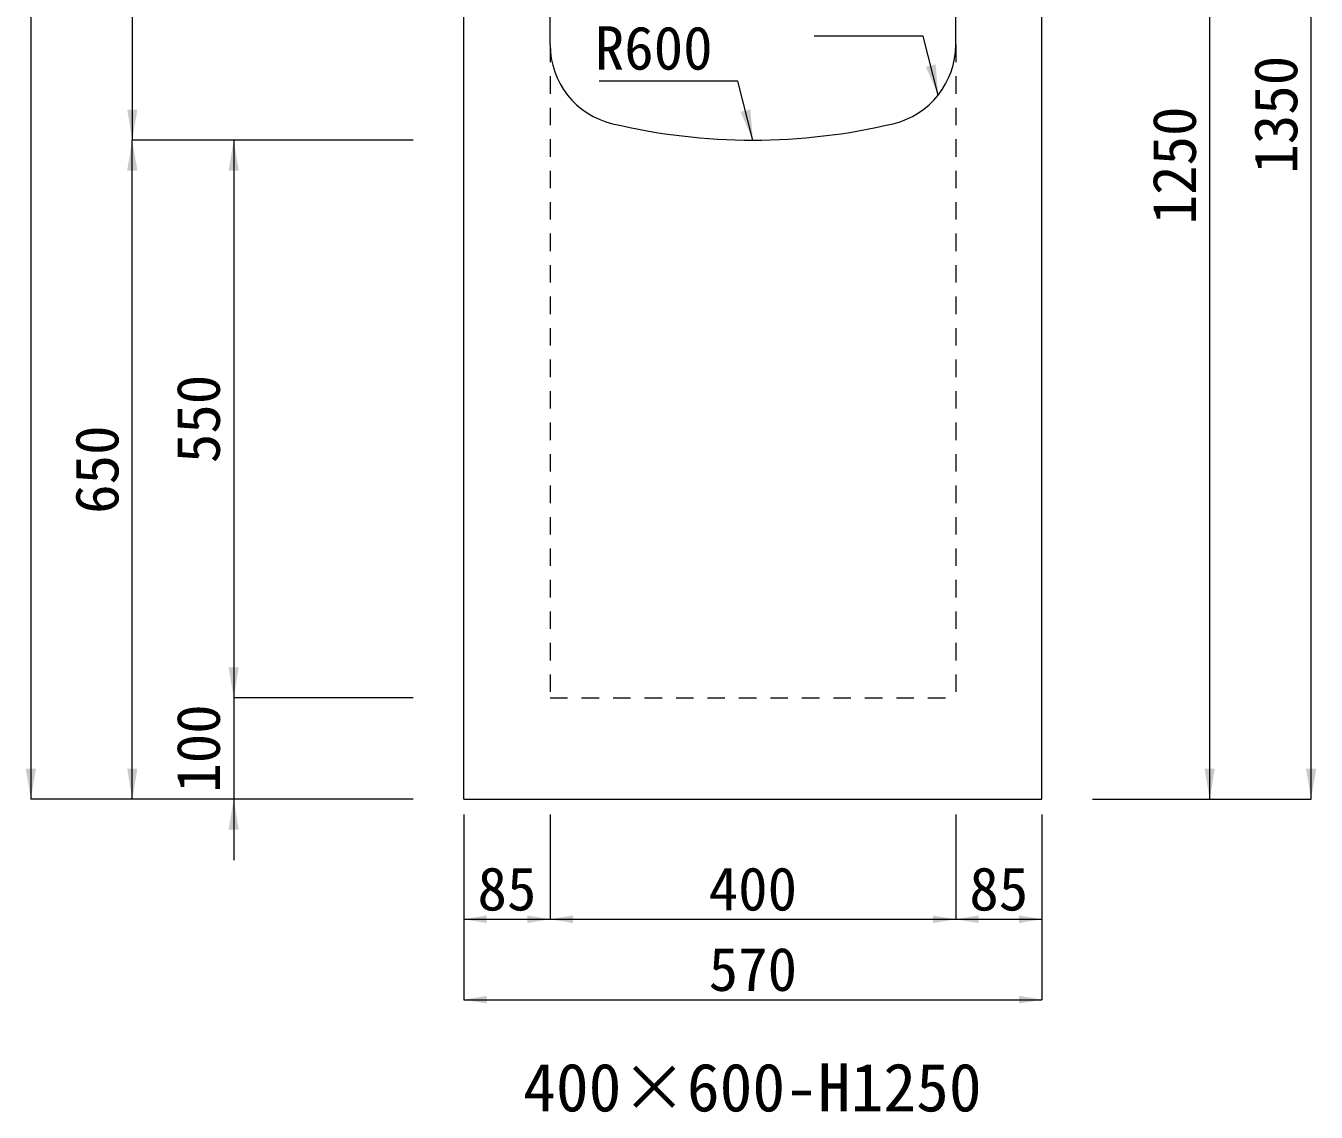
# Model space of a CAD drawing. Units: millimetres at full size. Extents: x -1934 to 78146, y -143454 to -112471.
# Drawn here: x 51435 to 52708, y -138754 to -137682 of the extents above; entities that cross this region are included whole.
import ezdxf
from ezdxf.enums import TextEntityAlignment as Align

# ---------------------------------------------------------------- set-up
doc = ezdxf.new("R2010")
doc.units = ezdxf.units.MM
doc.header["$LTSCALE"] = 23
doc.linetypes.add('USER3', pattern=[1.35, 0.75, -0.6])
for name, color, linetype, lineweight in [('0_2', 7, 'Continuous', 13), ('寸法線', 7, 'Continuous', 13), ('引出線', 4, 'Continuous', 13), ('本体', 2, 'Continuous', 13)]:
    doc.layers.add(name, color=color, linetype=linetype, lineweight=lineweight)
doc.styles.add('ＭＳ ゴシック', font='')
doc.styles.get('ＭＳ ゴシック').set_extended_font_data('MS Gothic')

# ---------------------------------------------------------------- blocks, each defined once
blk = doc.blocks.new('filled_arrow')
at = {"color": 0, "linetype": 'Continuous', "lineweight": -2}
blk.add_solid([(7.5, 1.25), (0, 0), (7.5, -1.25)], dxfattribs=at)

msp = doc.modelspace()

# ---------------------------------------------------------------- linework, layer by layer
at = {"layer": '寸法線'}
for p, q in [((51440.14, -137105.21), (51440.14, -138445.21)), ((52702.6, -138445.21), (52702.6, -137095.21)), ((51540.14, -137195.21), (51540.14, -137795.21)), ((52602.6, -138445.21), (52602.6, -137195.21)), ((51540.14, -138445.21), (51540.14, -137795.21)), ((51817.11, -137795.21), (51540.14, -137795.21)), ((51817.11, -137795.21), (51540.14, -137795.21)), ((51640.14, -137795.21), (51640.14, -138345.21)), ((51817.11, -137795.21), (51640.14, -137795.21)), ((51640.14, -138285.21), (51640.14, -138505.21)), ((51817.11, -138345.21), (51640.14, -138345.21)), ((51817.11, -138345.21), (51640.14, -138345.21)), ((51817.11, -138445.21), (51440.14, -138445.21)), ((51817.11, -138445.21), (51540.14, -138445.21)), ((51817.11, -138445.21), (51640.14, -138445.21)), ((52487.11, -138445.21), (52602.6, -138445.21)), ((52487.11, -138445.21), (52702.6, -138445.21))]:
    msp.add_line(p, q, dxfattribs=at)
at = {"layer": '寸法線', "lineweight": 9}
for p, q in [((51867.11, -138460.21), (51867.11, -138563.59)), ((51867.11, -138460.21), (51867.11, -138642.89)), ((51952.11, -138460.21), (51952.11, -138563.59)), ((51952.11, -138460.21), (51952.11, -138563.59)), ((52352.11, -138460.21), (52352.11, -138563.59)), ((52352.11, -138460.21), (52352.11, -138563.59)), ((52437.11, -138460.21), (52437.11, -138563.59)), ((52437.11, -138460.21), (52437.11, -138642.89)), ((51867.11, -138563.59), (51952.11, -138563.59)), ((51952.11, -138563.59), (52352.11, -138563.59)), ((52352.11, -138563.59), (52437.11, -138563.59)), ((51867.11, -138642.89), (52437.11, -138642.89))]:
    msp.add_line(p, q, dxfattribs=at)
at = {"layer": '引出線'}
for points in [[(52334.87, -137750.79), (52320.16, -137692.58), (52212.47, -137692.58)], [(52152.12, -137795.21), (52137.41, -137737), (52000.48, -137737)]]:
    msp.add_lwpolyline(points, dxfattribs=at)
at = {"layer": '本体', "lineweight": 20}
for p, q in [((51867.11, -138445.21), (51867.11, -137195.21)), ((51952.11, -137701.17), (51952.11, -137195.21)), ((52352.11, -137701.17), (52352.11, -137195.21)), ((52437.11, -138445.21), (52437.11, -137195.21)), ((51867.11, -138445.21), (52437.11, -138445.21))]:
    msp.add_line(p, q, dxfattribs=at)
at = {"layer": '本体', "linetype": 'USER3', "lineweight": 9}
for p, q in [((51952.11, -137701.17), (51952.11, -138345.21)), ((52352.11, -137701.17), (52352.11, -138345.21)), ((51952.11, -138345.21), (52352.11, -138345.21))]:
    msp.add_line(p, q, dxfattribs=at)
at = {"layer": '本体', "lineweight": 20}
for centre, radius, start, end in [((52032.11, -137701.17), 80, 180, 256.6576), ((52272.11, -137701.17), 80, 283.34225, 0), ((52152.12, -137195.21), 600, 256.6576, 283.34225)]:
    msp.add_arc(centre, radius, start, end, dxfattribs=at)

# ---------------------------------------------------------------- block references
at = {"layer": '寸法線', "xscale": 4, "yscale": 4}
for p, rotation in [((51540.14, -137795.21), 90), ((51540.14, -137795.21), 270), ((51640.14, -137795.21), 270), ((51640.14, -138345.21), 90), ((51640.14, -138345.21), 90), ((51440.14, -138445.21), 90), ((51540.14, -138445.21), 90), ((52602.6, -138445.21), 90), ((52702.6, -138445.21), 90), ((51640.14, -138445.21), 270)]:
    msp.add_blockref('filled_arrow', p, dxfattribs=dict(at, rotation=rotation))
at = {"layer": '寸法線', "lineweight": 9, "xscale": 3, "yscale": 3}
for p in [(51867.11, -138563.59), (51952.11, -138563.59), (52352.11, -138563.59), (51867.11, -138642.89)]:
    msp.add_blockref('filled_arrow', p, dxfattribs=at)
at = {"layer": '寸法線', "lineweight": 9, "xscale": 3, "yscale": 3, "rotation": 180}
for p in [(51952.11, -138563.59), (52352.11, -138563.59), (52437.11, -138563.59), (52437.11, -138642.89)]:
    msp.add_blockref('filled_arrow', p, dxfattribs=at)
at = {"layer": '引出線', "xscale": 4, "yscale": 4, "rotation": 104.2}
for p in [(52334.87, -137750.79), (52152.12, -137795.21)]:
    msp.add_blockref('filled_arrow', p, dxfattribs=at)

# ---------------------------------------------------------------- texts
at = {"layer": '0_2', "style": 'ＭＳ ゴシック'}
msp.add_text('400×600-H1250', height=47.47, dxfattribs=at).set_placement((52151.63, -138729.35), align=Align.MIDDLE_CENTER)
at = {"layer": '寸法線', "style": 'ＭＳ ゴシック'}
for s, p in [('1350', (52667.6, -137770.21)), ('1250', (52567.6, -137820.21)), ('550', (51605.14, -138070.21)), ('650', (51505.14, -138120.21)), ('100', (51605.14, -138395.21))]:
    msp.add_text(s, height=42.72, rotation=90, dxfattribs=at).set_placement(p, align=Align.MIDDLE_CENTER)
for s, p in [('85', (51909.61, -138533.59)), ('400', (52152.11, -138533.59)), ('85', (52394.61, -138533.59)), ('570', (52152.11, -138612.89))]:
    msp.add_text(s, height=42.72, dxfattribs=at).set_placement(p, align=Align.MIDDLE_CENTER)
at = {"layer": '引出線', "style": 'ＭＳ ゴシック'}
msp.add_text('R600', height=42.72, dxfattribs=at).set_placement((52112.41, -137683), align=Align.TOP_RIGHT)

doc.saveas('drawing.dxf')
